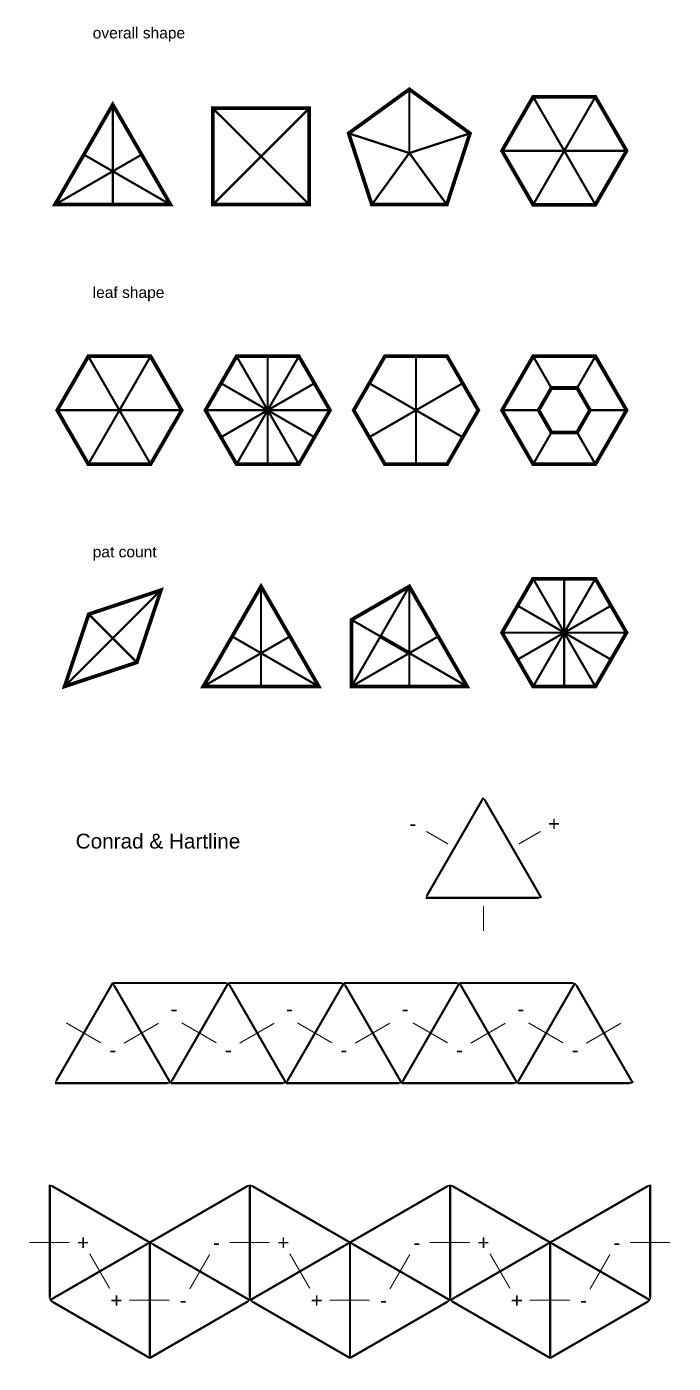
# Model space of a CAD drawing. Header units: inches. Extents: x 43.6 to 136.6, y -34.8 to 9.
# Drawn here: x 88.34 to 97.06, y -31.63 to -13.6 of the extents above; entities that cross this region are included whole.
import ezdxf
from ezdxf.enums import TextEntityAlignment as Align

# ---------------------------------------------------------------- set-up
doc = ezdxf.new("R2010")
doc.units = ezdxf.units.IN
doc.header["$LTSCALE"] = 0.15
doc.header["$MEASUREMENT"] = 0
doc.linetypes.add('DASHED', pattern=[0.75, 0.5, -0.25])
for name, color, linetype in [('cut-thick', 7, 'Continuous'), ('fold', 252, 'DASHED'), ('group', 7, 'Continuous'), ('text', 7, 'Continuous')]:
    doc.layers.add(name, color=color, linetype=linetype)
doc.styles.add('Arial', font='ARIAL.TTF')

msp = doc.modelspace()

# ---------------------------------------------------------------- linework, layer by layer
at = {"layer": 'cut-thick', "const_width": 0.05}
for points in [[(92.681847, -15.038203), (93.5, -14.44378), (94.318154, -15.038203), (94.005647, -16), (92.994354, -16)], [(88.720577, -16), (90.279423, -16), (89.5, -14.65)], [(95.170162, -14.545966), (96.010162, -14.545966), (96.430162, -15.273427), (96.010162, -16.000889), (95.170162, -16.000889), (94.750162, -15.273427)], [(90.85, -14.7), (92.15, -14.7), (92.15, -16), (90.85, -16)], [(89.170162, -18.045966), (90.010162, -18.045966), (90.430162, -18.773427), (90.010162, -19.500889), (89.170162, -19.500889), (88.750162, -18.773427)], [(91.170162, -18.045966), (92.010162, -18.045966), (92.430162, -18.773427), (92.010162, -19.500889), (91.170162, -19.500889), (90.750162, -18.773427)], [(93.170162, -18.045966), (94.010162, -18.045966), (94.430162, -18.773427), (94.010162, -19.500889), (93.170162, -19.500889), (92.750162, -18.773427)], [(95.170162, -18.045966), (96.010162, -18.045966), (96.430162, -18.773427), (96.010162, -19.500889), (95.170162, -19.500889), (94.750162, -18.773427)], [(95.416934, -18.473388), (95.763389, -18.473388), (95.936616, -18.773427), (95.763389, -19.073466), (95.416934, -19.073466), (95.243707, -18.773427)], [(95.170162, -21.045966), (96.010162, -21.045966), (96.430162, -21.773427), (96.010162, -22.500889), (95.170162, -22.500889), (94.750162, -21.773427)], [(89.175, -21.525), (90.15, -21.2), (89.825, -22.175), (88.85, -22.5)], [(90.720577, -22.5), (92.279423, -22.5), (91.5, -21.15)], [(92.720577, -21.6), (92.720577, -22.5), (93.5, -22.5), (94.279423, -22.5), (93.5, -21.15)]]:
    msp.add_lwpolyline(points, close=True, dxfattribs=at)
msp.add_lwpolyline([(93.5, -22.05), (93.110288, -21.825)], dxfattribs=at)
at = {"layer": 'fold', "const_width": 0.03}
for points in [[(93.5, -14.44378), (93.5, -15.304037)], [(95.170162, -14.545966), (96.010162, -16.000889)], [(95.170162, -16.000889), (96.010162, -14.545966)], [(89.5, -14.65), (89.5, -16)], [(90.85, -14.7), (92.15, -16)], [(92.15, -14.7), (90.85, -16)], [(92.681847, -15.038203), (93.5, -15.304037)], [(94.318154, -15.038203), (93.5, -15.304037)], [(89.889712, -15.325), (88.720577, -16)], [(90.279423, -16), (89.110289, -15.325)], [(92.994354, -16), (93.5, -15.304037)], [(94.005647, -16), (93.5, -15.304037)], [(96.430162, -15.273427), (94.750162, -15.273427)], [(89.170162, -18.045966), (90.010162, -19.500889)], [(89.170162, -19.500889), (90.010162, -18.045966)], [(91.170162, -18.045966), (92.010162, -19.500889)], [(91.170162, -19.500889), (92.010162, -18.045966)], [(91.590162, -19.500889), (91.590162, -18.045966)], [(93.590162, -19.500889), (93.590162, -18.045966)], [(95.170162, -18.045966), (95.416934, -18.473389)], [(95.763389, -18.473389), (96.010162, -18.045966)], [(90.960162, -19.137158), (92.220162, -18.409696)], [(92.220162, -19.137158), (90.960162, -18.409696)], [(92.960162, -19.137158), (94.220162, -18.409696)], [(94.220162, -19.137158), (92.960162, -18.409696)], [(90.430162, -18.773427), (88.750162, -18.773427)], [(92.430162, -18.773427), (90.750162, -18.773427)], [(95.243707, -18.773427), (94.750162, -18.773427)], [(96.430162, -18.773427), (95.936616, -18.773427)], [(95.170162, -19.500889), (95.416934, -19.073466)], [(95.763389, -19.073466), (96.010162, -19.500889)], [(95.170162, -21.045966), (96.010162, -22.500889)], [(95.170162, -22.500889), (96.010162, -21.045966)], [(95.590162, -22.500889), (95.590162, -21.045966)], [(90.15, -21.2), (88.85, -22.5)], [(91.5, -21.15), (91.5, -22.5)], [(93.5, -21.15), (92.720577, -22.5)], [(93.5, -21.15), (93.5, -22.5)], [(94.960162, -22.137158), (96.220162, -21.409696)], [(96.220162, -22.137158), (94.960162, -21.409696)], [(89.175, -21.525), (89.825, -22.175)], [(93.110288, -21.825), (92.720577, -21.6)], [(91.889712, -21.825), (90.720577, -22.5)], [(92.279423, -22.5), (91.110289, -21.825)], [(93.889712, -21.825), (93.5, -22.05)], [(96.430162, -21.773427), (94.750162, -21.773427)], [(93.5, -22.05), (92.720577, -22.5)], [(94.279423, -22.5), (93.5, -22.05)]]:
    msp.add_lwpolyline(points, dxfattribs=at)
at = {"layer": 'group', "color": 1}
for points in [[(94.5, -24, 0.03, 0.03, 0), (93.820577, -25.176795, 0.03, 0.03, 0), (93.820577, -25.176795, 0.141421, 0, 0), (93.720577, -25.35, 0, 0, 0)], [(95.279423, -25.35, 0.03, 0.03, 0), (94.6, -24.173205, 0.03, 0.03, 0), (94.6, -24.173205, 0.141421, 0, 0), (94.5, -24, 0, 0, 0)], [(93.720577, -25.35, 0.03, 0.03, 0), (95.079423, -25.35, 0.03, 0.03, 0), (95.079423, -25.35, 0.141421, 0, 0), (95.279423, -25.35, 0, 0, 0)], [(89.5, -26.5, 0.03, 0.03, 0), (88.820577, -27.676795, 0.03, 0.03, 0), (88.820577, -27.676795, 0.141421, 0, 0), (88.720577, -27.85, 0, 0, 0)], [(90.279423, -27.85, 0.03, 0.03, 0), (89.6, -26.673205, 0.03, 0.03, 0), (89.6, -26.673205, 0.141421, 0, 0), (89.5, -26.5, 0, 0, 0)], [(89.5, -26.5, 0.03, 0.03, 0), (90.858846, -26.5, 0.03, 0.03, 0), (90.858846, -26.5, 0.141421, 0, 0), (91.058846, -26.5, 0, 0, 0)], [(91.058846, -26.5, 0.03, 0.03, 0), (90.379423, -27.676795, 0.03, 0.03, 0), (90.379423, -27.676795, 0.141421, 0, 0), (90.279423, -27.85, 0, 0, 0)], [(91.838269, -27.85, 0.03, 0.03, 0), (91.158846, -26.673205, 0.03, 0.03, 0), (91.158846, -26.673205, 0.141421, 0, 0), (91.058846, -26.5, 0, 0, 0)], [(91.058846, -26.5, 0.03, 0.03, 0), (92.417692, -26.5, 0.03, 0.03, 0), (92.417692, -26.5, 0.141421, 0, 0), (92.617692, -26.5, 0, 0, 0)], [(92.617692, -26.5, 0.03, 0.03, 0), (91.938269, -27.676795, 0.03, 0.03, 0), (91.938269, -27.676795, 0.141421, 0, 0), (91.838269, -27.85, 0, 0, 0)], [(92.617692, -26.5, 0.03, 0.03, 0), (93.976538, -26.499999, 0.03, 0.03, 0), (93.976538, -26.499999, 0.141421, 0, 0), (94.176538, -26.499999, 0, 0, 0)], [(93.397115, -27.85, 0.03, 0.03, 0), (92.717692, -26.673205, 0.03, 0.03, 0), (92.717692, -26.673205, 0.141421, 0, 0), (92.617692, -26.5, 0, 0, 0)], [(94.176538, -26.499999, 0.03, 0.03, 0), (93.497115, -27.676795, 0.03, 0.03, 0), (93.497115, -27.676795, 0.141421, 0, 0), (93.397115, -27.85, 0, 0, 0)], [(94.955961, -27.85, 0.03, 0.03, 0), (94.276538, -26.673205, 0.03, 0.03, 0), (94.276538, -26.673205, 0.141421, 0, 0), (94.176538, -26.499999, 0, 0, 0)], [(94.176538, -26.499999, 0.03, 0.03, 0), (95.535384, -26.499999, 0.03, 0.03, 0), (95.535384, -26.499999, 0.141421, 0, 0), (95.735384, -26.499999, 0, 0, 0)], [(95.735384, -26.499999, 0.03, 0.03, 0), (95.055961, -27.676795, 0.03, 0.03, 0), (95.055961, -27.676795, 0.141421, 0, 0), (94.955961, -27.85, 0, 0, 0)], [(96.514807, -27.849999, 0.03, 0.03, 0), (95.835384, -26.673204, 0.03, 0.03, 0), (95.835384, -26.673204, 0.141421, 0, 0), (95.735384, -26.499999, 0, 0, 0)], [(88.720577, -27.85, 0.03, 0.03, 0), (90.079423, -27.85, 0.03, 0.03, 0), (90.079423, -27.85, 0.141421, 0, 0), (90.279423, -27.85, 0, 0, 0)], [(90.279423, -27.85, 0.03, 0.03, 0), (91.638269, -27.85, 0.03, 0.03, 0), (91.638269, -27.85, 0.141421, 0, 0), (91.838269, -27.85, 0, 0, 0)], [(91.838269, -27.85, 0.03, 0.03, 0), (93.197115, -27.85, 0.03, 0.03, 0), (93.197115, -27.85, 0.141421, 0, 0), (93.397115, -27.85, 0, 0, 0)], [(93.397115, -27.85, 0.03, 0.03, 0), (94.755961, -27.85, 0.03, 0.03, 0), (94.755961, -27.85, 0.141421, 0, 0), (94.955961, -27.85, 0, 0, 0)], [(94.955961, -27.849999, 0.03, 0.03, 0), (96.314807, -27.849999, 0.03, 0.03, 0), (96.314807, -27.849999, 0.141421, 0, 0), (96.514807, -27.849999, 0, 0, 0)], [(88.65, -29.220577, 0.03, 0.03, 0), (88.65, -30.579423, 0.03, 0.03, 0), (88.65, -30.579423, 0.141421, 0, 0), (88.65, -30.779423, 0, 0, 0)], [(90, -30, 0.03, 0.03, 0), (88.823205, -29.320577, 0.03, 0.03, 0), (88.823205, -29.320577, 0.141421, 0, 0), (88.65, -29.220577, 0, 0, 0)], [(90, -30, 0.03, 0.03, 0), (91.176795, -29.320577, 0.03, 0.03, 0), (91.176795, -29.320577, 0.141421, 0, 0), (91.35, -29.220577, 0, 0, 0)], [(91.35, -29.220577, 0.03, 0.03, 0), (91.35, -30.579423, 0.03, 0.03, 0), (91.35, -30.579423, 0.141421, 0, 0), (91.35, -30.779423, 0, 0, 0)], [(92.700001, -30, 0.03, 0.03, 0), (91.523206, -29.320577, 0.03, 0.03, 0), (91.523206, -29.320577, 0.141421, 0, 0), (91.35, -29.220577, 0, 0, 0)], [(92.700001, -30, 0.03, 0.03, 0), (93.876796, -29.320577, 0.03, 0.03, 0), (93.876796, -29.320577, 0.141421, 0, 0), (94.050001, -29.220578, 0, 0, 0)], [(94.050001, -29.220578, 0.03, 0.03, 0), (94.050001, -30.579424, 0.03, 0.03, 0), (94.050001, -30.579424, 0.141421, 0, 0), (94.050001, -30.779424, 0, 0, 0)], [(95.400001, -30, 0.03, 0.03, 0), (94.223206, -29.320577, 0.03, 0.03, 0), (94.223206, -29.320577, 0.141421, 0, 0), (94.050001, -29.220578, 0, 0, 0)], [(95.400001, -30, 0.03, 0.03, 0), (96.576797, -29.320578, 0.03, 0.03, 0), (96.576797, -29.320578, 0.141421, 0, 0), (96.750002, -29.220578, 0, 0, 0)], [(96.750002, -29.220578, 0.03, 0.03, 0), (96.750002, -30.579424, 0.03, 0.03, 0), (96.750002, -30.579424, 0.141421, 0, 0), (96.750002, -30.779424, 0, 0, 0)], [(88.65, -30.779423, 0.03, 0.03, 0), (89.826795, -30.1, 0.03, 0.03, 0), (89.826795, -30.1, 0.141421, 0, 0), (90, -30, 0, 0, 0)], [(90, -30, 0.03, 0.03, 0), (90, -31.358846, 0.03, 0.03, 0), (90, -31.358846, 0.141421, 0, 0), (90, -31.558846, 0, 0, 0)], [(91.35, -30.779423, 0.03, 0.03, 0), (90.173205, -30.1, 0.03, 0.03, 0), (90.173205, -30.1, 0.141421, 0, 0), (90, -30, 0, 0, 0)], [(91.35, -30.779423, 0.03, 0.03, 0), (92.526796, -30.1, 0.03, 0.03, 0), (92.526796, -30.1, 0.141421, 0, 0), (92.700001, -30, 0, 0, 0)], [(92.700001, -30, 0.03, 0.03, 0), (92.700001, -31.358846, 0.03, 0.03, 0), (92.700001, -31.358846, 0.141421, 0, 0), (92.700001, -31.558846, 0, 0, 0)], [(94.050001, -30.779423, 0.03, 0.03, 0), (92.873206, -30.1, 0.03, 0.03, 0), (92.873206, -30.1, 0.141421, 0, 0), (92.700001, -30, 0, 0, 0)], [(94.050001, -30.779423, 0.03, 0.03, 0), (95.226796, -30.1, 0.03, 0.03, 0), (95.226796, -30.1, 0.141421, 0, 0), (95.400001, -30, 0, 0, 0)], [(95.400001, -30, 0.03, 0.03, 0), (95.400001, -31.358846, 0.03, 0.03, 0), (95.400001, -31.358846, 0.141421, 0, 0), (95.400001, -31.558846, 0, 0, 0)], [(96.750002, -30.779424, 0.03, 0.03, 0), (95.573206, -30.1, 0.03, 0.03, 0), (95.573206, -30.1, 0.141421, 0, 0), (95.400001, -30, 0, 0, 0)], [(90, -31.558846, 0.03, 0.03, 0), (88.823205, -30.879423, 0.03, 0.03, 0), (88.823205, -30.879423, 0.141421, 0, 0), (88.65, -30.779423, 0, 0, 0)], [(90, -31.558846, 0.03, 0.03, 0), (91.176795, -30.879423, 0.03, 0.03, 0), (91.176795, -30.879423, 0.141421, 0, 0), (91.35, -30.779423, 0, 0, 0)], [(92.700001, -31.558846, 0.03, 0.03, 0), (91.523205, -30.879423, 0.03, 0.03, 0), (91.523205, -30.879423, 0.141421, 0, 0), (91.35, -30.779423, 0, 0, 0)], [(92.700001, -31.558846, 0.03, 0.03, 0), (93.876796, -30.879423, 0.03, 0.03, 0), (93.876796, -30.879423, 0.141421, 0, 0), (94.050001, -30.779423, 0, 0, 0)], [(95.400001, -31.558846, 0.03, 0.03, 0), (94.223206, -30.879423, 0.03, 0.03, 0), (94.223206, -30.879423, 0.141421, 0, 0), (94.050001, -30.779423, 0, 0, 0)], [(95.400001, -31.558846, 0.03, 0.03, 0), (96.576797, -30.879424, 0.03, 0.03, 0), (96.576797, -30.879424, 0.141421, 0, 0), (96.750002, -30.779424, 0, 0, 0)]]:
    msp.add_lwpolyline(points, format="xyseb", dxfattribs=at)
at = {"layer": 'group'}
for points in [[(94.023686, -24.625, 0.015, 0.015, 0), (93.80718, -24.5, 0.015, 0.015, 0), (93.80718, -24.5, 0.07071, 0, 0), (93.720577, -24.45, 0, 0, 0)], [(94.976314, -24.625, 0.015, 0.015, 0), (95.19282, -24.5, 0.015, 0.015, 0), (95.19282, -24.5, 0.07071, 0, 0), (95.279423, -24.45, 0, 0, 0)], [(94.5, -25.8, 0.015, 0.015, 0), (94.5, -25.55, 0.015, 0.015, 0), (94.5, -25.55, 0.07071, 0, 0), (94.5, -25.45, 0, 0, 0)], [(88.872132, -27.0375, 0.015, 0.015, 0), (89.261843, -27.2625, 0.015, 0.015, 0), (89.261843, -27.2625, 0.07071, 0, 0), (89.348446, -27.3125, 0, 0, 0)], [(89.651555, -27.3125, 0.015, 0.015, 0), (90.041266, -27.0875, 0.015, 0.015, 0), (90.041266, -27.0875, 0.07071, 0, 0), (90.127869, -27.0375, 0, 0, 0)], [(90.430978, -27.0375, 0.015, 0.015, 0), (90.820689, -27.2625, 0.015, 0.015, 0), (90.820689, -27.2625, 0.07071, 0, 0), (90.907292, -27.3125, 0, 0, 0)], [(91.210401, -27.3125, 0.015, 0.015, 0), (91.600112, -27.0875, 0.015, 0.015, 0), (91.600112, -27.0875, 0.07071, 0, 0), (91.686715, -27.0375, 0, 0, 0)], [(91.989824, -27.0375, 0.015, 0.015, 0), (92.379535, -27.2625, 0.015, 0.015, 0), (92.379535, -27.2625, 0.07071, 0, 0), (92.466138, -27.3125, 0, 0, 0)], [(92.769246, -27.3125, 0.015, 0.015, 0), (93.158958, -27.0875, 0.015, 0.015, 0), (93.158958, -27.0875, 0.07071, 0, 0), (93.24556, -27.0375, 0, 0, 0)], [(93.548669, -27.0375, 0.015, 0.015, 0), (93.938381, -27.2625, 0.015, 0.015, 0), (93.938381, -27.2625, 0.07071, 0, 0), (94.024983, -27.3125, 0, 0, 0)], [(94.328092, -27.3125, 0.015, 0.015, 0), (94.717804, -27.0875, 0.015, 0.015, 0), (94.717804, -27.0875, 0.07071, 0, 0), (94.804406, -27.0375, 0, 0, 0)], [(95.107515, -27.037499, 0.015, 0.015, 0), (95.497227, -27.262499, 0.015, 0.015, 0), (95.497227, -27.262499, 0.07071, 0, 0), (95.583829, -27.312499, 0, 0, 0)], [(95.886938, -27.312499, 0.015, 0.015, 0), (96.27665, -27.087499, 0.015, 0.015, 0), (96.27665, -27.087499, 0.07071, 0, 0), (96.363252, -27.037499, 0, 0, 0)], [(88.375, -30, 0.015, 0.015, 0), (88.825, -30, 0.015, 0.015, 0), (88.825, -30, 0.07071, 0, 0), (88.925, -30, 0, 0, 0)], [(91.075, -30, 0.015, 0.015, 0), (91.525, -30, 0.015, 0.015, 0), (91.525, -30, 0.07071, 0, 0), (91.625, -30, 0, 0, 0)], [(93.775001, -30.000001, 0.015, 0.015, 0), (94.225001, -30.000001, 0.015, 0.015, 0), (94.225001, -30.000001, 0.07071, 0, 0), (94.325001, -30.000001, 0, 0, 0)], [(96.475002, -30.000001, 0.015, 0.015, 0), (96.925002, -30.000001, 0.015, 0.015, 0), (96.925002, -30.000001, 0.07071, 0, 0), (97.025002, -30.000001, 0, 0, 0)], [(89.1875, -30.151555, 0.015, 0.015, 0), (89.4125, -30.541266, 0.015, 0.015, 0), (89.4125, -30.541266, 0.07071, 0, 0), (89.4625, -30.627869, 0, 0, 0)], [(90.5375, -30.627868, 0.015, 0.015, 0), (90.7625, -30.238157, 0.015, 0.015, 0), (90.7625, -30.238157, 0.07071, 0, 0), (90.8125, -30.151554, 0, 0, 0)], [(91.887501, -30.151555, 0.015, 0.015, 0), (92.112501, -30.541266, 0.015, 0.015, 0), (92.112501, -30.541266, 0.07071, 0, 0), (92.162501, -30.627869, 0, 0, 0)], [(93.237501, -30.627869, 0.015, 0.015, 0), (93.462501, -30.238157, 0.015, 0.015, 0), (93.462501, -30.238157, 0.07071, 0, 0), (93.512501, -30.151555, 0, 0, 0)], [(94.587501, -30.151555, 0.015, 0.015, 0), (94.812501, -30.541266, 0.015, 0.015, 0), (94.812501, -30.541266, 0.07071, 0, 0), (94.862501, -30.627869, 0, 0, 0)], [(95.937502, -30.627869, 0.015, 0.015, 0), (96.162502, -30.238157, 0.015, 0.015, 0), (96.162502, -30.238157, 0.07071, 0, 0), (96.212502, -30.151555, 0, 0, 0)], [(89.725, -30.779423, 0.015, 0.015, 0), (90.175, -30.779423, 0.015, 0.015, 0), (90.175, -30.779423, 0.07071, 0, 0), (90.275, -30.779423, 0, 0, 0)], [(92.425001, -30.779423, 0.015, 0.015, 0), (92.875001, -30.779423, 0.015, 0.015, 0), (92.875001, -30.779423, 0.07071, 0, 0), (92.975001, -30.779423, 0, 0, 0)], [(95.125001, -30.779423, 0.015, 0.015, 0), (95.575001, -30.779423, 0.015, 0.015, 0), (95.575001, -30.779423, 0.07071, 0, 0), (95.675001, -30.779423, 0, 0, 0)]]:
    msp.add_lwpolyline(points, format="xyseb", dxfattribs=at)

# ---------------------------------------------------------------- texts
at = {"style": 'Arial'}
for s, p in [('+', (95.452661, -24.35)), ('-', (93.547419, -24.349968)), ('-', (90.326075, -26.85)), ('-', (91.884921, -26.85)), ('-', (93.443767, -26.85)), ('-', (95.002613, -26.85)), ('-', (89.5, -27.4)), ('-', (91.058846, -27.4)), ('-', (92.617692, -27.4)), ('-', (94.176538, -27.4)), ('-', (95.735384, -27.399999)), ('+', (89.1, -30)), ('-', (90.9, -30)), ('+', (91.800001, -30)), ('-', (93.600001, -30)), ('+', (94.500001, -30)), ('-', (96.300002, -30.000001)), ('+', (89.55, -30.779423)), ('-', (90.45, -30.779423)), ('+', (92.250001, -30.779423)), ('-', (93.150001, -30.779423)), ('+', (94.950001, -30.779423)), ('-', (95.850001, -30.779423))]:
    msp.add_text(s, height=0.2, dxfattribs=at).set_placement(p, align=Align.MIDDLE_CENTER)
msp.add_text('Conrad & Hartline', height=0.2, dxfattribs=at).set_placement((89, -24.685924))
at = {"layer": 'text', "style": 'Arial'}
for s, p in [('overall shape', (89.229617, -13.757997)), ('leaf shape', (89.229617, -17.257997)), ('pat count', (89.229617, -20.757997))]:
    msp.add_text(s, height=0.15, dxfattribs=at).set_placement(p)

doc.saveas('drawing.dxf')
